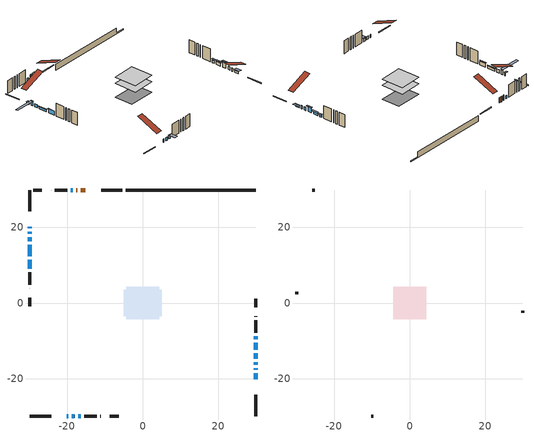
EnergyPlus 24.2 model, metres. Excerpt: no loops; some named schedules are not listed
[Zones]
conditioned space
 floor adiabatic (AdiabaticFloorConstruction): -4.33,-4.33 -4.33,4.33 4.33,4.33 4.33,-4.33 z4.03
 floor foundation (Slab1 construction): -5.01,-3.56 -5.01,3.56 5.01,3.56 5.01,-3.56 z-0.62
 wall outside (RimJoist1 construction): -5.37,29.85 -11.02,29.85 / -29.85,-29.85 -24.19,-29.85 / -29.85,29.85 -29.85,24.19 / 29.85,-29.85 29.85,-24.19 z1.59:1.89
 wall outside (AdiabaticWallConstruction 1): -15.13,29.85 -16.33,29.85 / -17.26,29.85 -17.57,29.85 z1.59:3.62
 wall outside (AdiabaticWallConstruction): -29.85,20.08 -29.85,19.78 z1.59:2.61; -29.85,18.85 -29.85,18.26 z1.59:3.32; 29.85,-20.08 29.85,-18.51 / -29.85,15.39 -29.85,12.34 z1.59:2.4; 29.85,-17.58 29.85,-17.24 / 29.85,-16.32 29.85,-15.63 / -29.85,17.34 -29.85,16.32 / -18.5,29.85 -18.98,29.85 / -20.08,-29.85 -19.72,-29.85 / -18.79,-29.85 -18.03,-29.85 / -17.1,-29.85 -16.34,-29.85 z1.59:2.81; 29.85,-14.7 29.85,-13.23 z1.59:3.57; 29.85,-12.3 29.85,-10.47 z1.59:2.66; 29.85,-9.54 29.85,-8.78 z1.59:2.56; -29.85,11.41 -29.85,9.07 z1.59:3.06
 wall outside (Wall1 construction): -19.91,29.85 -23.2,29.85 / -15.41,-29.85 -12.12,-29.85 / -29.85,8.14 -29.85,4.85 / 29.85,-7.85 29.85,-4.56 z1.59:6.47
 wall outside (Wall2 construction): -24.13,29.85 -24.21,29.85 / -11.19,-29.85 -11.11,-29.85 / -29.85,3.92 -29.85,3.84 / 29.85,-3.63 29.85,-3.55 z1.59:6.47
 wall outside (Wall4 construction): -26.65,29.85 -28.92,29.85 / -8.67,-29.85 -6.4,-29.85 / -29.85,1.4 -29.85,-0.87 / 29.85,-1.11 29.85,1.16 z1.59:6.47
 wall foundation (FoundationWall1 construction): -4.44,29.85,-0.62 -4.44,29.85,1.59 26.42,29.85,1.59 26.42,29.85,-0.26 29.85,29.85,-0.26 29.85,29.85,-0.62
 window (WindowConstruction 6): -29.85,20.08 -29.85,19.78 z1.59:2.61
 window (WindowConstruction 14): -29.85,18.85 -29.85,18.26 z1.59:3.32
 window (WindowConstruction 7): 29.85,-20.08 29.85,-18.51 z1.59:2.4
 window (WindowConstruction 8): 29.85,-17.58 29.85,-17.24 z1.59:2.81
 window (WindowConstruction 9): 29.85,-16.32 29.85,-15.63 z1.59:2.81
 window (WindowConstruction 10): -29.85,17.33 -29.85,16.32 z1.59:2.81
 window (WindowConstruction 11): -18.5,29.85 -18.98,29.85 z1.59:2.81
 window (WindowConstruction 12): -20.08,-29.85 -19.72,-29.85 z1.59:2.81
 window (WindowConstruction 13): -18.79,-29.85 -18.03,-29.85 z1.59:2.81
 window (WindowConstruction): 29.85,-14.7 29.85,-13.23 z1.59:3.57
 window (WindowConstruction 1): 29.85,-12.3 29.85,-10.47 z1.59:2.66
 window (WindowConstruction 2): 29.85,-9.54 29.85,-8.78 z1.59:2.56
 window (WindowConstruction 3): -29.85,15.39 -29.85,12.34 z1.59:2.4
 window (WindowConstruction 4): -29.85,11.41 -29.85,9.07 z1.59:3.06
 window (WindowConstruction 5): -17.1,-29.85 -16.34,-29.85 z1.59:2.81
 door (Door): -15.13,29.85 -16.33,29.85 z1.59:3.62
 door (Door 1): -17.26,29.85 -17.57,29.85 z1.59:3.62
 ceiling adiabatic (AdiabaticFloorConstruction): 4.33,-4.33 4.33,4.33 -4.33,4.33 -4.33,-4.33 z4.03
attic - vented
 floor to conditioned space (Floor1 construction Reversed): -4.33,-4.33 -4.33,4.33 4.33,4.33 4.33,-4.33 z6.47
 wall outside (Wall3 construction): -25.14,29.85 -25.72,29.85 / -10.18,-29.85 -9.6,-29.85 / -29.85,2.91 -29.85,2.33 / 29.85,-2.62 29.85,-2.04 z1.59:6.47
 roof outside (Roof1 construction): -14.2,29.85,6.47 -14.2,21.54,9.93 -11.95,21.54,9.93 -11.95,29.85,6.47; -21.01,-29.85,6.47 -21.01,-21.54,9.93 -23.26,-21.54,9.93 -23.26,-29.85,6.47; -29.85,21.01,6.47 -21.54,21.01,9.93 -21.54,23.26,9.93 -29.85,23.26,6.47; 29.85,-21.01,6.47 21.54,-21.01,9.93 21.54,-23.26,9.93 29.85,-23.26,6.47
shading: -29.85,19.63 -29.85,20.23 -30.76,20.23 -30.76,19.63 z2.75; -29.85,18.11 -29.85,19 -37.77,19 -37.77,18.11 z3.47; 29.85,-18.28 29.85,-20.31 30.92,-20.31 30.92,-18.28 z2.63; 29.85,-12.93 29.85,-15 30.46,-15 30.46,-12.93 z3.87; 29.85,-10.17 29.85,-12.6 30.46,-12.6 30.46,-10.17 z2.96; 29.85,-8.48 29.85,-9.84 30.46,-9.84 30.46,-8.48 z2.85; -29.85,12.19 -29.85,15.54 -30.15,15.54 -30.15,12.19 z2.55; -29.85,8.92 -29.85,11.56 -30.15,11.56 -30.15,8.92 z3.21; -16.04,-29.85 -17.4,-29.85 -17.4,-32.49 -16.04,-32.49 z3.11
[Building]
Building 1: Terrain=Suburbs
[Site:Location]
Halifax Intl AP_NS: Latitude {deg}=44.88; Longitude {deg}=-63.51; Time Zone {hr}=-4; Elevation {m}=145; Keep Site Location Information=Yes
[Site:GroundTemperature:Shallow]
3.15511, 1.33576, 1.19006, 2.05344, 5.51939, 8.9692, 11.96, 13.8546, 14.0156, 12.4746, 9.56009, 6.2161
[Site:WaterMainsTemperature]
Calculation Method=Schedule; Temperature Schedule=mains temperature schedule
[Material] Roughness=Rough; Thermal Absorptance=0.9
Name | Thickness {m} | Conductivity {W/m-K} | Density {kg/m3} | Specific Heat {J/kg-K} | Solar Absorptance | Visible Absorptance
asphalt or fiberglass shingles | 0.00635 | 0.162714 | 1121.4 | 1465.45 | 0.4 | 0.4
ceiling stud and cavity | 0.1397 | 0.104117 | 65.682 | 1177.47 | 0.7 | 0.7
concrete 4.0 in. | 0.1016 | 1.803125 | 2242.8 | 837.4 | 0.7 | 0.7
concrete 8.0 in. | 0.2032 | 1.803125 | 2242.8 | 837.4 | 0.7 | 0.7
door material | 0.04445 | 0.0451087 | 512.64 | 1214.23 | 0.7 | 0.7
door material 1 | 0.04445 | 0.188738 | 512.64 | 1214.23 | 0.7 | 0.7
exterior vertical ins | 0.0171567 | 0.029427 | 32.04 | 1214.23 | 0.7 | 0.7
floor covering | 0.0127 | 0.0433444 | 54.468 | 1339.84 | 0.6 | 0.6
floor rigid ins; wall rigid ins | 0.512978 | 0.029427 | 32.04 | 1214.23 | 0.7 | 0.7
floor stud and cavity | 0.1397 | 1.75129 | 37.0049 | 1207.88 | 0.7 | 0.7
furniture material conditioned space 1 | 0.1524 | 0.115458 | 640.8 | 1214.23 | 0.6 | 0.6
gypsum board | 0.0127 | 0.160291 | 801 | 837.4 | 0.6 | 0.6
gypsum board 1 | 0.0127 | 0.160291 | 801 | 837.4 | 0.7 | 0.7
osb sheathing 0.5 in. | 0.0127 | 0.115458 | 512.64 | 1214.23 | 0.7 | 0.7
osb sheathing 0.75 in. | 0.01905 | 0.115458 | 512.64 | 1214.23 | 0.7 | 0.7
rim joist stud and cavity | 0.0508 | 0.126838 | 50.32683 | 1063.81 | 0.6 | 0.6
wall stud and cavity | 0.1397 | 0.109433 | 139.0536 | 1170.24 | 0.7 | 0.7
wall stud and cavity 1 | 0.1397 | 0.14244 | 139.0536 | 1170.24 | 0.7 | 0.7
wall stud and cavity 2 | 0.0889 | 6.1454 | 50.32683 | 1063.81 | 0.6 | 0.6
wall stud and cavity 3 | 0.1397 | 0.0863462 | 139.0536 | 1170.24 | 0.7 | 0.7
wall stud and cavity 4 | 0.0889 | 0.380278 | 52.3479 | 1209.89 | 0.7 | 0.7
wall stud and cavity 5 | 0.0889 | 0.391764 | 83.0341 | 1211.67 | 0.7 | 0.7
wood siding | 0.0254 | 0.102417 | 544.68 | 1172.36 | 0.4 | 0.4
wood siding 1 | 0.00254 | 0.102417 | 544.68 | 1172.36 | 0.4 | 0.4
wood siding 2; wood siding 3; wood siding 4 | 0.0254 | 0.102417 | 544.68 | 1172.36 | 0.7 | 0.7
[WindowMaterial:SimpleGlazingSystem]
Name | U-Factor {W/m2-K} | Solar Heat Gain Coefficient
WindowMaterial | 2.99003 | 0.58
WindowMaterial 1 | 2.67604 | 0.5
WindowMaterial 10 | 2.98606 | 0.55
WindowMaterial 11 | 3.0383 | 0.47
WindowMaterial 12 | 3.04852 | 0.43
WindowMaterial 13 | 3.00537 | 0.52
WindowMaterial 14 | 5.50369 | 0.71
WindowMaterial 2 | 2.680016 | 0.48
WindowMaterial 3 | 2.67888 | 0.5
WindowMaterial 4 | 2.90032 | 0.65
WindowMaterial 5 | 2.26893 | 0.42
WindowMaterial 6 | 3.08543 | 0.37
WindowMaterial 7 | 2.98322 | 0.55
WindowMaterial 8 | 3.05704 | 0.42
WindowMaterial 9 | 3.02581 | 0.51
[Construction]
AdiabaticFloorConstruction: floor stud and cavity, floor rigid ins, osb sheathing 0.75 in., floor covering
AdiabaticWallConstruction: wood siding 3, wall rigid ins, wall stud and cavity 4, gypsum board
AdiabaticWallConstruction 1: wood siding 4, wall rigid ins, wall stud and cavity 4, gypsum board
Door: door material
Door 1: door material 1
Floor1 construction Reversed: gypsum board, ceiling stud and cavity
FoundationWall1 construction: concrete 8.0 in., gypsum board 1
furniture construction conditioned space 1: furniture material conditioned space 1
PartitionWallConstruction: gypsum board, wall stud and cavity 5, gypsum board
RimJoist1 construction: wood siding 2, rim joist stud and cavity
Roof1 construction: asphalt or fiberglass shingles
Slab1 construction: concrete 4.0 in.
Wall1 construction: wood siding, osb sheathing 0.5 in., wall stud and cavity, gypsum board
Wall2 construction: wood siding, osb sheathing 0.5 in., wall stud and cavity 1, gypsum board
Wall3 construction: wood siding 1, wall stud and cavity 2
Wall4 construction: wood siding, osb sheathing 0.5 in., wall stud and cavity 3, gypsum board
WindowConstruction: WindowMaterial
WindowConstruction 1: WindowMaterial 1
WindowConstruction 10: WindowMaterial 10
WindowConstruction 11: WindowMaterial 11
WindowConstruction 12: WindowMaterial 12
WindowConstruction 13: WindowMaterial 13
WindowConstruction 14: WindowMaterial 14
WindowConstruction 2: WindowMaterial 2
WindowConstruction 3: WindowMaterial 3
WindowConstruction 4: WindowMaterial 4
WindowConstruction 5: WindowMaterial 5
WindowConstruction 6: WindowMaterial 6
WindowConstruction 7: WindowMaterial 7
WindowConstruction 8: WindowMaterial 8
WindowConstruction 9: WindowMaterial 9
[Zone] Multiplier=1; Part of Total Floor Area=Yes
Name | Volume {m3}
attic - vented | 41.5609
conditioned space | 345.3
[Space]
Name | Zone | Volume {m3}
attic - vented 1 | attic - vented | 41.5609
conditioned space 1 | conditioned space | 345.3
[ZoneInfiltration:EffectiveLeakageArea]
infil attic - vented 1: Zone or Space=attic - vented 1; Schedule=Always On Discrete; Effective Air Leakage Area {cm2}=2683.34; Stack Coefficient=0.00058006; Wind Coefficient=1.62726e-05
[ZoneMixing]
whole house fan mix: Zone or Space=attic - vented; Schedule=Always On Continuous; Design Flow Rate Calculation Method=Flow/Zone; Design Flow Rate {m3/s}=0; Source Zone or Space=conditioned space
[SurfaceProperty:ExposedFoundationPerimeter]
Slab1: Exposed Perimeter Calculation Method=TotalExposedPerimeter; Total Exposed Perimeter {m}=34.287
[InternalMass] Zone or ZoneList=conditioned space; Space or SpaceList=conditioned space 1
Name | Construction | Surface Area {m2}
furniture mass conditioned space 1 | furniture construction conditioned space 1 | 58.52
partition wall mass | PartitionWallConstruction | 146.3
[Lights]
interior lighting: Zone or ZoneList or Space or SpaceList=conditioned space 1; Schedule=interior lighting schedule; Design Level Calculation Method=LightingLevel; Lighting Level {W}=343.2; Return Air Fraction=0; Fraction Radiant=0.6; Fraction Visible=0.2; Fraction Replaceable=1
[People]
occupants: Zone or ZoneList or Space or SpaceList=conditioned space 1; Number of People Schedule=occupants schedule; Number of People Calculation Method=People; Number of People=3; Fraction Radiant=0.314171; Sensible Heat Fraction=0.56303; Activity Level Schedule=occupants activity schedule; Carbon Dioxide Generation Rate {m3/s-W}=0; Enable ASHRAE 55 Comfort Warnings=No; Mean Radiant Temperature Calculation Type=EnclosureAveraged
[ElectricEquipment] Zone or ZoneList or Space or SpaceList=conditioned space 1; Design Level Calculation Method=EquipmentLevel
Name | Schedule | Design Level {W} | Fraction Latent | Fraction Radiant | Fraction Lost
clothes dryer | clothes dryer schedule | 140.772 | 0.015 | 0.081 | 0.85
clothes washer | clothes washer schedule | 32.1985 | 0.03 | 0.162 | 0.7
cooking range | cooking range schedule | 215.147 | 0.08 | 0.432 | 0.2
dishwasher | dishwasher schedule | 66.8632 | 0.3 | 0.18 | 0.4
fridge | fridge schedule | 72.9452 | 0 | 0.6 | 0
mech vent bath fan 0 | mech vent bath fan 0 schedule | 25.1 | 0 | 0 | 1
mech vent bath fan 1 | mech vent bath fan 1 schedule | 25.1 | 0 | 0 | 1
mech vent house fan | mech vent house fan schedule | 0 | 0 | 0 | 1
mech vent house fan cfis | mech vent house fan cfis schedule | 0 | 0 | 0 | 0
misc plug loads | misc plug loads schedule | 494.7 | 0.045 | 0.513 | 0.1
whole house fan | Always On Discrete | 0 | 0 | 0 | 1
[OtherEquipment] Zone or ZoneList or Space or SpaceList=conditioned space 1; Design Level Calculation Method=EquipmentLevel
Name | Fuel Type | Schedule | Design Level {W} | Fraction Latent | Fraction Radiant | Fraction Lost
clothes dryer 1 | Electricity | clothes dryer schedule | 0 | 0.015 | 0.081 | 0.85
cooking range 1 | Electricity | cooking range schedule | 0 | 0.08 | 0.432 | 0.2
general water use latent | None | general water use schedule | 62.594 | 1 | 0 | 0
general water use sensible | None | general water use schedule | -61.6891 | 0 | 0.6 | 0
mech vent house fan latent load | None | Always On Discrete | 0 | 1 | 0 | 0
mech vent house fan sensible load | None | Always On Discrete | 0 | 0 | 0 | 0
water heater energy adjustment1 | Electricity | Always On Discrete | 0.01 | 0 | 0 | 1
[ZoneInfiltration:DesignFlowRate] Zone or ZoneList or Space or SpaceList=conditioned space 1; Schedule=Always On Discrete; Design Flow Rate Calculation Method=Flow/Zone; Design Flow Rate {m3/s}=0
infil flow; natural vent flow; whole house fan flow
[Foundation:Kiva]
Foundation Kiva 1: Initial Indoor Air Temperature {C}=18; Wall Height Above Grade {m}=1.59002; Wall Depth Below Slab {m}=0.2032; Custom Block Material Name 1=exterior vertical ins; Custom Block Depth 1 {m}=2.21001; Custom Block X Position 1 {m}=0.2159; Custom Block Z Position 1 {m}=0
[Foundation:Kiva:Settings]
Soil Conductivity {W/m-K}=0.849921; Soil Density {kg/m3}=1842.3; Soil Specific Heat {J/kg-K}=418.7; Ground Solar Absorptivity=0.9; Ground Thermal Absorptivity=0.9; Ground Surface Roughness {m}=0.03; Far-Field Width {m}=40; Deep-Ground Boundary Condition=ZeroFlux; Deep-Ground Depth {m}=40; Minimum Cell Dimension {m}=0.2; Maximum Cell Growth Coefficient=3; Simulation Timestep=Timestep
[Exterior:Lights]
exterior lighting: Schedule=exterior lighting schedule; Design Level {W}=75.6
[Schedule:Constant]
Name | Hourly Value
Always On Continuous; mech vent house fan schedule; mech vent house fan cfis schedule; Always On Discrete | 1
occupants activity schedule | 117.228
fridge schedule | 0
[Schedule:Week:Daily]
interior lighting schedule Week Rule - Jan1-Jan27: interior lighting schedule day, interior lighting schedule day, interior lighting schedule day, interior lighting schedule day, interior lighting schedule day, interior lighting schedule day, interior lighting schedule day, interior lighting schedule default day, interior lighting schedule default day, interior lighting schedule default day, interior lighting schedule default day, interior lighting schedule default day
interior lighting schedule Week Rule - Jan28-Feb3: interior lighting schedule day, interior lighting schedule day, interior lighting schedule day, interior lighting schedule day, interior lighting schedule day 1, interior lighting schedule day 1, interior lighting schedule day 1, interior lighting schedule default day, interior lighting schedule default day, interior lighting schedule default day, interior lighting schedule default day, interior lighting schedule default day
interior lighting schedule Week Rule - Feb4-Feb24: interior lighting schedule day 1, interior lighting schedule day 1, interior lighting schedule day 1, interior lighting schedule day 1, interior lighting schedule day 1, interior lighting schedule day 1, interior lighting schedule day 1, interior lighting schedule default day, interior lighting schedule default day, interior lighting schedule default day, interior lighting schedule default day, interior lighting schedule default day
interior lighting schedule Week Rule - Feb25-Mar3: interior lighting schedule day 1, interior lighting schedule day 1, interior lighting schedule day 1, interior lighting schedule day 1, interior lighting schedule day 2, interior lighting schedule day 2, interior lighting schedule day 2, interior lighting schedule default day, interior lighting schedule default day, interior lighting schedule default day, interior lighting schedule default day, interior lighting schedule default day
interior lighting schedule Week Rule - Mar4-Mar31: interior lighting schedule day 2, interior lighting schedule day 2, interior lighting schedule day 2, interior lighting schedule day 2, interior lighting schedule day 2, interior lighting schedule day 2, interior lighting schedule day 2, interior lighting schedule default day, interior lighting schedule default day, interior lighting schedule default day, interior lighting schedule default day, interior lighting schedule default day
interior lighting schedule Week Rule - Apr1-Apr28: interior lighting schedule day 3, interior lighting schedule day 3, interior lighting schedule day 3, interior lighting schedule day 3, interior lighting schedule day 3, interior lighting schedule day 3, interior lighting schedule day 3, interior lighting schedule default day, interior lighting schedule default day, interior lighting schedule default day, interior lighting schedule default day, interior lighting schedule default day
interior lighting schedule Week Rule - Apr29-May5: interior lighting schedule day 3, interior lighting schedule day 3, interior lighting schedule day 4, interior lighting schedule day 4, interior lighting schedule day 4, interior lighting schedule day 4, interior lighting schedule day 4, interior lighting schedule default day, interior lighting schedule default day, interior lighting schedule default day, interior lighting schedule default day, interior lighting schedule default day
interior lighting schedule Week Rule - May6-May26: interior lighting schedule day 4, interior lighting schedule day 4, interior lighting schedule day 4, interior lighting schedule day 4, interior lighting schedule day 4, interior lighting schedule day 4, interior lighting schedule day 4, interior lighting schedule default day, interior lighting schedule default day, interior lighting schedule default day, interior lighting schedule default day, interior lighting schedule default day
interior lighting schedule Week Rule - May27-Jun2: interior lighting schedule day 4, interior lighting schedule day 4, interior lighting schedule day 4, interior lighting schedule day 4, interior lighting schedule day 4, interior lighting schedule day 5, interior lighting schedule day 5, interior lighting schedule default day, interior lighting schedule default day, interior lighting schedule default day, interior lighting schedule default day, interior lighting schedule default day
interior lighting schedule Week Rule - Jun3-Jun30: interior lighting schedule day 5, interior lighting schedule day 5, interior lighting schedule day 5, interior lighting schedule day 5, interior lighting schedule day 5, interior lighting schedule day 5, interior lighting schedule day 5, interior lighting schedule default day, interior lighting schedule default day, interior lighting schedule default day, interior lighting schedule default day, interior lighting schedule default day
interior lighting schedule Week Rule - Jul1-Jul28: interior lighting schedule day 6, interior lighting schedule day 6, interior lighting schedule day 6, interior lighting schedule day 6, interior lighting schedule day 6, interior lighting schedule day 6, interior lighting schedule day 6, interior lighting schedule default day, interior lighting schedule default day, interior lighting schedule default day, interior lighting schedule default day, interior lighting schedule default day
interior lighting schedule Week Rule - Jul29-Aug4: interior lighting schedule day 6, interior lighting schedule day 6, interior lighting schedule day 6, interior lighting schedule day 7, interior lighting schedule day 7, interior lighting schedule day 7, interior lighting schedule day 7, interior lighting schedule default day, interior lighting schedule default day, interior lighting schedule default day, interior lighting schedule default day, interior lighting schedule default day
interior lighting schedule Week Rule - Aug5-Aug25: interior lighting schedule day 7, interior lighting schedule day 7, interior lighting schedule day 7, interior lighting schedule day 7, interior lighting schedule day 7, interior lighting schedule day 7, interior lighting schedule day 7, interior lighting schedule default day, interior lighting schedule default day, interior lighting schedule default day, interior lighting schedule default day, interior lighting schedule default day
interior lighting schedule Week Rule - Aug26-Sep1: interior lighting schedule day 7, interior lighting schedule day 7, interior lighting schedule day 7, interior lighting schedule day 7, interior lighting schedule day 7, interior lighting schedule day 7, interior lighting schedule day 8, interior lighting schedule default day, interior lighting schedule default day, interior lighting schedule default day, interior lighting schedule default day, interior lighting schedule default day
interior lighting schedule Week Rule - Sep2-Sep29: interior lighting schedule day 8, interior lighting schedule day 8, interior lighting schedule day 8, interior lighting schedule day 8, interior lighting schedule day 8, interior lighting schedule day 8, interior lighting schedule day 8, interior lighting schedule default day, interior lighting schedule default day, interior lighting schedule default day, interior lighting schedule default day, interior lighting schedule default day
interior lighting schedule Week Rule - Sep30-Oct6: interior lighting schedule day 8, interior lighting schedule day 9, interior lighting schedule day 9, interior lighting schedule day 9, interior lighting schedule day 9, interior lighting schedule day 9, interior lighting schedule day 9, interior lighting schedule default day, interior lighting schedule default day, interior lighting schedule default day, interior lighting schedule default day, interior lighting schedule default day
interior lighting schedule Week Rule - Oct7-Oct27: interior lighting schedule day 9, interior lighting schedule day 9, interior lighting schedule day 9, interior lighting schedule day 9, interior lighting schedule day 9, interior lighting schedule day 9, interior lighting schedule day 9, interior lighting schedule default day, interior lighting schedule default day, interior lighting schedule default day, interior lighting schedule default day, interior lighting schedule default day
interior lighting schedule Week Rule - Oct28-Nov3: interior lighting schedule day 9, interior lighting schedule day 9, interior lighting schedule day 9, interior lighting schedule day 9, interior lighting schedule day 10, interior lighting schedule day 10, interior lighting schedule day 10, interior lighting schedule default day, interior lighting schedule default day, interior lighting schedule default day, interior lighting schedule default day, interior lighting schedule default day
interior lighting schedule Week Rule - Nov4-Nov24: interior lighting schedule day 10, interior lighting schedule day 10, interior lighting schedule day 10, interior lighting schedule day 10, interior lighting schedule day 10, interior lighting schedule day 10, interior lighting schedule day 10, interior lighting schedule default day, interior lighting schedule default day, interior lighting schedule default day, interior lighting schedule default day, interior lighting schedule default day
interior lighting schedule Week Rule - Nov25-Dec1: interior lighting schedule day 10, interior lighting schedule day 10, interior lighting schedule day 10, interior lighting schedule day 10, interior lighting schedule day 10, interior lighting schedule day 10, interior lighting schedule day 11, interior lighting schedule default day, interior lighting schedule default day, interior lighting schedule default day, interior lighting schedule default day, interior lighting schedule default day
interior lighting schedule Week Rule - Dec2-Dec31: interior lighting schedule day 11, interior lighting schedule day 11, interior lighting schedule day 11, interior lighting schedule day 11, interior lighting schedule day 11, interior lighting schedule day 11, interior lighting schedule day 11, interior lighting schedule default day, interior lighting schedule default day, interior lighting schedule default day, interior lighting schedule default day, interior lighting schedule default day
occupants schedule Week Rule - Jan1-Dec31: occupants schedule day, occupants schedule day, occupants schedule day, occupants schedule day, occupants schedule day, occupants schedule day, occupants schedule day, occupants schedule default day, occupants schedule default day, occupants schedule default day, occupants schedule default day, occupants schedule default day
clothes dryer schedule Week Rule - Jan1-Dec31: clothes dryer schedule day, clothes dryer schedule day, clothes dryer schedule day, clothes dryer schedule day, clothes dryer schedule day, clothes dryer schedule day, clothes dryer schedule day, clothes dryer schedule default day, clothes dryer schedule default day, clothes dryer schedule default day, clothes dryer schedule default day, clothes dryer schedule default day
clothes washer schedule Week Rule - Jan1-Dec31: clothes washer schedule day, clothes washer schedule day, clothes washer schedule day, clothes washer schedule day, clothes washer schedule day, clothes washer schedule day, clothes washer schedule day, clothes washer schedule default day, clothes washer schedule default day, clothes washer schedule default day, clothes washer schedule default day, clothes washer schedule default day
cooking range schedule Week Rule - Jan1-Dec31: cooking range schedule day, cooking range schedule day, cooking range schedule day, cooking range schedule day, cooking range schedule day, cooking range schedule day, cooking range schedule day, cooking range schedule default day, cooking range schedule default day, cooking range schedule default day, cooking range schedule default day, cooking range schedule default day
dishwasher schedule Week Rule - Jan1-Dec31: dishwasher schedule day, dishwasher schedule day, dishwasher schedule day, dishwasher schedule day, dishwasher schedule day, dishwasher schedule day, dishwasher schedule day, dishwasher schedule default day, dishwasher schedule default day, dishwasher schedule default day, dishwasher schedule default day, dishwasher schedule default day
mech vent bath fan 0 schedule Week Rule - Jan1-Dec31: mech vent bath fan 0 schedule day, mech vent bath fan 0 schedule day, mech vent bath fan 0 schedule day, mech vent bath fan 0 schedule day, mech vent bath fan 0 schedule day, mech vent bath fan 0 schedule day, mech vent bath fan 0 schedule day, mech vent bath fan 0 schedule default day, mech vent bath fan 0 schedule default day, mech vent bath fan 0 schedule default day, mech vent bath fan 0 schedule default day, mech vent bath fan 0 schedule default day
mech vent bath fan 1 schedule Week Rule - Jan1-Dec31: mech vent bath fan 1 schedule day, mech vent bath fan 1 schedule day, mech vent bath fan 1 schedule day, mech vent bath fan 1 schedule day, mech vent bath fan 1 schedule day, mech vent bath fan 1 schedule day, mech vent bath fan 1 schedule day, mech vent bath fan 1 schedule default day, mech vent bath fan 1 schedule default day, mech vent bath fan 1 schedule default day, mech vent bath fan 1 schedule default day, mech vent bath fan 1 schedule default day
misc plug loads schedule Week Rule - Jan1-Dec31: misc plug loads schedule day, misc plug loads schedule day, misc plug loads schedule day, misc plug loads schedule day, misc plug loads schedule day, misc plug loads schedule day, misc plug loads schedule day, misc plug loads schedule default day, misc plug loads schedule default day, misc plug loads schedule default day, misc plug loads schedule default day, misc plug loads schedule default day
general water use schedule Week Rule - Jan1-Dec31: general water use schedule day, general water use schedule day, general water use schedule day, general water use schedule day, general water use schedule day, general water use schedule day, general water use schedule day, general water use schedule default day, general water use schedule default day, general water use schedule default day, general water use schedule default day, general water use schedule default day
exterior lighting schedule Week Rule - Jan1-Jan27: exterior lighting schedule day, exterior lighting schedule day, exterior lighting schedule day, exterior lighting schedule day, exterior lighting schedule day, exterior lighting schedule day, exterior lighting schedule day, exterior lighting schedule default day, exterior lighting schedule default day, exterior lighting schedule default day, exterior lighting schedule default day, exterior lighting schedule default day
exterior lighting schedule Week Rule - Jan28-Feb3: exterior lighting schedule day, exterior lighting schedule day, exterior lighting schedule day, exterior lighting schedule day, exterior lighting schedule day 1, exterior lighting schedule day 1, exterior lighting schedule day 1, exterior lighting schedule default day, exterior lighting schedule default day, exterior lighting schedule default day, exterior lighting schedule default day, exterior lighting schedule default day
exterior lighting schedule Week Rule - Feb4-Feb24: exterior lighting schedule day 1, exterior lighting schedule day 1, exterior lighting schedule day 1, exterior lighting schedule day 1, exterior lighting schedule day 1, exterior lighting schedule day 1, exterior lighting schedule day 1, exterior lighting schedule default day, exterior lighting schedule default day, exterior lighting schedule default day, exterior lighting schedule default day, exterior lighting schedule default day
exterior lighting schedule Week Rule - Feb25-Mar3: exterior lighting schedule day 1, exterior lighting schedule day 1, exterior lighting schedule day 1, exterior lighting schedule day 1, exterior lighting schedule day 2, exterior lighting schedule day 2, exterior lighting schedule day 2, exterior lighting schedule default day, exterior lighting schedule default day, exterior lighting schedule default day, exterior lighting schedule default day, exterior lighting schedule default day
exterior lighting schedule Week Rule - Mar4-Mar31: exterior lighting schedule day 2, exterior lighting schedule day 2, exterior lighting schedule day 2, exterior lighting schedule day 2, exterior lighting schedule day 2, exterior lighting schedule day 2, exterior lighting schedule day 2, exterior lighting schedule default day, exterior lighting schedule default day, exterior lighting schedule default day, exterior lighting schedule default day, exterior lighting schedule default day
exterior lighting schedule Week Rule - Apr1-Apr28: exterior lighting schedule day 3, exterior lighting schedule day 3, exterior lighting schedule day 3, exterior lighting schedule day 3, exterior lighting schedule day 3, exterior lighting schedule day 3, exterior lighting schedule day 3, exterior lighting schedule default day, exterior lighting schedule default day, exterior lighting schedule default day, exterior lighting schedule default day, exterior lighting schedule default day
exterior lighting schedule Week Rule - Apr29-May5: exterior lighting schedule day 3, exterior lighting schedule day 3, exterior lighting schedule day 4, exterior lighting schedule day 4, exterior lighting schedule day 4, exterior lighting schedule day 4, exterior lighting schedule day 4, exterior lighting schedule default day, exterior lighting schedule default day, exterior lighting schedule default day, exterior lighting schedule default day, exterior lighting schedule default day
exterior lighting schedule Week Rule - May6-May26: exterior lighting schedule day 4, exterior lighting schedule day 4, exterior lighting schedule day 4, exterior lighting schedule day 4, exterior lighting schedule day 4, exterior lighting schedule day 4, exterior lighting schedule day 4, exterior lighting schedule default day, exterior lighting schedule default day, exterior lighting schedule default day, exterior lighting schedule default day, exterior lighting schedule default day
exterior lighting schedule Week Rule - May27-Jun2: exterior lighting schedule day 4, exterior lighting schedule day 4, exterior lighting schedule day 4, exterior lighting schedule day 4, exterior lighting schedule day 4, exterior lighting schedule day 5, exterior lighting schedule day 5, exterior lighting schedule default day, exterior lighting schedule default day, exterior lighting schedule default day, exterior lighting schedule default day, exterior lighting schedule default day
exterior lighting schedule Week Rule - Jun3-Jun30: exterior lighting schedule day 5, exterior lighting schedule day 5, exterior lighting schedule day 5, exterior lighting schedule day 5, exterior lighting schedule day 5, exterior lighting schedule day 5, exterior lighting schedule day 5, exterior lighting schedule default day, exterior lighting schedule default day, exterior lighting schedule default day, exterior lighting schedule default day, exterior lighting schedule default day
exterior lighting schedule Week Rule - Jul1-Jul28: exterior lighting schedule day 6, exterior lighting schedule day 6, exterior lighting schedule day 6, exterior lighting schedule day 6, exterior lighting schedule day 6, exterior lighting schedule day 6, exterior lighting schedule day 6, exterior lighting schedule default day, exterior lighting schedule default day, exterior lighting schedule default day, exterior lighting schedule default day, exterior lighting schedule default day
exterior lighting schedule Week Rule - Jul29-Aug4: exterior lighting schedule day 6, exterior lighting schedule day 6, exterior lighting schedule day 6, exterior lighting schedule day 7, exterior lighting schedule day 7, exterior lighting schedule day 7, exterior lighting schedule day 7, exterior lighting schedule default day, exterior lighting schedule default day, exterior lighting schedule default day, exterior lighting schedule default day, exterior lighting schedule default day
exterior lighting schedule Week Rule - Aug5-Aug25: exterior lighting schedule day 7, exterior lighting schedule day 7, exterior lighting schedule day 7, exterior lighting schedule day 7, exterior lighting schedule day 7, exterior lighting schedule day 7, exterior lighting schedule day 7, exterior lighting schedule default day, exterior lighting schedule default day, exterior lighting schedule default day, exterior lighting schedule default day, exterior lighting schedule default day
exterior lighting schedule Week Rule - Aug26-Sep1: exterior lighting schedule day 7, exterior lighting schedule day 7, exterior lighting schedule day 7, exterior lighting schedule day 7, exterior lighting schedule day 7, exterior lighting schedule day 7, exterior lighting schedule day 8, exterior lighting schedule default day, exterior lighting schedule default day, exterior lighting schedule default day, exterior lighting schedule default day, exterior lighting schedule default day
exterior lighting schedule Week Rule - Sep2-Sep29: exterior lighting schedule day 8, exterior lighting schedule day 8, exterior lighting schedule day 8, exterior lighting schedule day 8, exterior lighting schedule day 8, exterior lighting schedule day 8, exterior lighting schedule day 8, exterior lighting schedule default day, exterior lighting schedule default day, exterior lighting schedule default day, exterior lighting schedule default day, exterior lighting schedule default day
exterior lighting schedule Week Rule - Sep30-Oct6: exterior lighting schedule day 8, exterior lighting schedule day 9, exterior lighting schedule day 9, exterior lighting schedule day 9, exterior lighting schedule day 9, exterior lighting schedule day 9, exterior lighting schedule day 9, exterior lighting schedule default day, exterior lighting schedule default day, exterior lighting schedule default day, exterior lighting schedule default day, exterior lighting schedule default day
exterior lighting schedule Week Rule - Oct7-Oct27: exterior lighting schedule day 9, exterior lighting schedule day 9, exterior lighting schedule day 9, exterior lighting schedule day 9, exterior lighting schedule day 9, exterior lighting schedule day 9, exterior lighting schedule day 9, exterior lighting schedule default day, exterior lighting schedule default day, exterior lighting schedule default day, exterior lighting schedule default day, exterior lighting schedule default day
[Schedule:Year]
interior lighting schedule: interior lighting schedule Week Rule - Jan1-Jan27, 1, 1, 1, 27, interior lighting schedule Week Rule - Jan28-Feb3, 1, 28, 2, 3, interior lighting schedule Week Rule - Feb4-Feb24, 2, 4, 2, 24, interior lighting schedule Week Rule - Feb25-Mar3, 2, 25, 3, 3, interior lighting schedule Week Rule - Mar4-Mar31, 3, 4, 3, 31, interior lighting schedule Week Rule - Apr1-Apr28, 4, 1, 4, 28, interior lighting schedule Week Rule - Apr29-May5, 4, 29, 5, 5, interior lighting schedule Week Rule - May6-May26, 5, 6, 5, 26, interior lighting schedule Week Rule - May27-Jun2, 5, 27, 6, 2, interior lighting schedule Week Rule - Jun3-Jun30, 6, 3, 6, 30, interior lighting schedule Week Rule - Jul1-Jul28, 7, 1, 7, 28, interior lighting schedule Week Rule - Jul29-Aug4, 7, 29, 8, 4, interior lighting schedule Week Rule - Aug5-Aug25, 8, 5, 8, 25, interior lighting schedule Week Rule - Aug26-Sep1, 8, 26, 9, 1, interior lighting schedule Week Rule - Sep2-Sep29, 9, 2, 9, 29, interior lighting schedule Week Rule - Sep30-Oct6, 9, 30, 10, 6, interior lighting schedule Week Rule - Oct7-Oct27, 10, 7, 10, 27, interior lighting schedule Week Rule - Oct28-Nov3, 10, 28, 11, 3, interior lighting schedule Week Rule - Nov4-Nov24, 11, 4, 11, 24, interior lighting schedule Week Rule - Nov25-Dec1, 11, 25, 12, 1, interior lighting schedule Week Rule - Dec2-Dec31, 12, 2, 12, 31
occupants schedule: occupants schedule Week Rule - Jan1-Dec31, 1, 1, 12, 31
clothes dryer schedule: clothes dryer schedule Week Rule - Jan1-Dec31, 1, 1, 12, 31
clothes washer schedule: clothes washer schedule Week Rule - Jan1-Dec31, 1, 1, 12, 31
cooking range schedule: cooking range schedule Week Rule - Jan1-Dec31, 1, 1, 12, 31
dishwasher schedule: dishwasher schedule Week Rule - Jan1-Dec31, 1, 1, 12, 31
mech vent bath fan 0 schedule: mech vent bath fan 0 schedule Week Rule - Jan1-Dec31, 1, 1, 12, 31
mech vent bath fan 1 schedule: mech vent bath fan 1 schedule Week Rule - Jan1-Dec31, 1, 1, 12, 31
misc plug loads schedule: misc plug loads schedule Week Rule - Jan1-Dec31, 1, 1, 12, 31
general water use schedule: general water use schedule Week Rule - Jan1-Dec31, 1, 1, 12, 31
exterior lighting schedule: exterior lighting schedule Week Rule - Jan1-Jan27, 1, 1, 1, 27, exterior lighting schedule Week Rule - Jan28-Feb3, 1, 28, 2, 3, exterior lighting schedule Week Rule - Feb4-Feb24, 2, 4, 2, 24, exterior lighting schedule Week Rule - Feb25-Mar3, 2, 25, 3, 3, exterior lighting schedule Week Rule - Mar4-Mar31, 3, 4, 3, 31, exterior lighting schedule Week Rule - Apr1-Apr28, 4, 1, 4, 28, exterior lighting schedule Week Rule - Apr29-May5, 4, 29, 5, 5, exterior lighting schedule Week Rule - May6-May26, 5, 6, 5, 26, exterior lighting schedule Week Rule - May27-Jun2, 5, 27, 6, 2, exterior lighting schedule Week Rule - Jun3-Jun30, 6, 3, 6, 30, exterior lighting schedule Week Rule - Jul1-Jul28, 7, 1, 7, 28, exterior lighting schedule Week Rule - Jul29-Aug4, 7, 29, 8, 4, exterior lighting schedule Week Rule - Aug5-Aug25, 8, 5, 8, 25, exterior lighting schedule Week Rule - Aug26-Sep1, 8, 26, 9, 1, exterior lighting schedule Week Rule - Sep2-Sep29, 9, 2, 9, 29, exterior lighting schedule Week Rule - Sep30-Oct6, 9, 30, 10, 6, exterior lighting schedule Week Rule - Oct7-Oct27, 10, 7, 10, 27, exterior lighting schedule Week Rule - Oct28-Nov3, 10, 28, 11, 3, exterior lighting schedule Week Rule - Nov4-Nov24, 11, 4, 11, 24, exterior lighting schedule Week Rule - Nov25-Dec1, 11, 25, 12, 1, exterior lighting schedule Week Rule - Dec2-Dec31, 12, 2, 12, 31
[Schedule:Compact]
mains temperature schedule: Through: 01/01, For: AllDays, Until: 24:00, 7.41, Through: 01/02, For: AllDays, Until: 24:00, 7.34833, Through: 01/03, For: AllDays, Until: 24:00, 7.28778, Through: 01/04, For: AllDays, Until: 24:00, 7.22889, Through: 01/05, For: AllDays, Until: 24:00, 7.17056, Through: 01/06, For: AllDays, Until: 24:00, 7.11333, Through: 01/07, For: AllDays, Until: 24:00, 7.05722, Through: 01/08, For: AllDays, Until: 24:00, 7.00167, Through: 01/09, For: AllDays, Until: 24:00, 6.94778, Through: 01/10, For: AllDays, Until: 24:00, 6.895, Through: 01/11, For: AllDays, Until: 24:00, 6.84333, Through: 01/12, For: AllDays, Until: 24:00, 6.79278, Through: 01/13, For: AllDays, Until: 24:00, 6.74389, Through: 01/14, For: AllDays, Until: 24:00, 6.69556, Through: 01/15, For: AllDays, Until: 24:00, 6.64889, Through: 01/16, For: AllDays, Until: 24:00, 6.60278, Through: 01/17, For: AllDays, Until: 24:00, 6.55833, Through: 01/18, For: AllDays, Until: 24:00, 6.515, Through: 01/19, For: AllDays, Until: 24:00, 6.47333, Through: 01/20, For: AllDays, Until: 24:00, 6.43278, Through: 01/21, For: AllDays, Until: 24:00, 6.39333, Through: 01/22, For: AllDays, Until: 24:00, 6.355, Through: 01/23, For: AllDays, Until: 24:00, 6.31833, Through: 01/24, For: AllDays, Until: 24:00, 6.28278, Through: 01/25, For: AllDays, Until: 24:00, 6.24889, Through: 01/26, For: AllDays, Until: 24:00, 6.21611, Through: 01/27, For: AllDays, Until: 24:00, 6.18444, Through: 01/28, For: AllDays, Until: 24:00, 6.15444, Through: 01/29, For: AllDays, Until: 24:00, 6.12556, Through: 01/30, For: AllDays, Until: 24:00, 6.09833, Through: 01/31, For: AllDays, Until: 24:00, 6.07222, Through: 02/01, For: AllDays, Until: 24:00, 6.04778, Through: 02/02, For: AllDays, Until: 24:00, 6.02444, Through: 02/03, For: AllDays, Until: 24:00, 6.00278, Through: 02/04, For: AllDays, Until: 24:00, 5.98222, Through: 02/05, For: AllDays, Until: 24:00, 5.96333, Through: 02/06, For: AllDays, Until: 24:00, 5.94556, Through: 02/07, For: AllDays, Until: 24:00, 5.92944, Through: 02/08, For: AllDays, Until: 24:00, 5.915, Through: 02/09, For: AllDays, Until: 24:00, 5.90167, Through: 02/10, For: AllDays, Until: 24:00, 5.89, Through: 02/11, For: AllDays, Until: 24:00, 5.87944, Through: 02/12, For: AllDays, Until: 24:00, 5.87056, Through: 02/13, For: AllDays, Until: 24:00, 5.86333, Through: 02/14, For: AllDays, Until: 24:00, 5.85722, Through: 02/15, For: AllDays, Until: 24:00, 5.85278, Through: 02/16, For: AllDays, Until: 24:00, 5.84944, Through: 02/17, For: AllDays, Until: 24:00, 5.84833, Through: 02/18, For: AllDays, Until: 24:00, 5.84778, Through: 02/19, For: AllDays, Until: 24:00, 5.84944, Through: 02/20, For: AllDays, Until: 24:00, 5.85167, Through: 02/21, For: AllDays, Until: 24:00, 5.85611, Through: 02/22, For: AllDays, Until: 24:00, 5.86167, Through: 02/23, For: AllDays, Until: 24:00, 5.86889, Through: 02/24, For: AllDays, Until: 24:00, 5.87722, Through: 02/25, For: AllDays, Until: 24:00, 5.88722, Through: 02/26, For: AllDays, Until: 24:00, 5.89889, Through: 02/27, For: AllDays, Until: 24:00, 5.91167, Through: 02/28, For: AllDays, Until: 24:00, 5.92611, Through: 03/01, For: AllDays, Until: 24:00, 5.94222, Through: 03/02, For: AllDays, Until: 24:00, 5.95944, Through: 03/03, For: AllDays, Until: 24:00, 5.97778, Through: 03/04, For: AllDays, Until: 24:00, 5.99778, Through: 03/05, For: AllDays, Until: 24:00, 6.01944, Through: 03/06, For: AllDays, Until: 24:00, 6.04222, Through: 03/07, For: AllDays, Until: 24:00, 6.06667, Through: 03/08, For: AllDays, Until: 24:00, 6.09222, Through: 03/09, For: AllDays, Until: 24:00, 6.11944, Through: 03/10, For: AllDays, Until: 24:00, 6.14778, Through: 03/11, For: AllDays, Until: 24:00, 6.17722, Through: 03/12, For: AllDays, Until: 24:00, 6.20833, Through: 03/13, For: AllDays, Until: 24:00, 6.24111, Through: 03/14, For: AllDays, Until: 24:00, 6.275, Through: 03/15, For: AllDays, Until: 24:00, 6.31, Through: 03/16, For: AllDays, Until: 24:00, 6.34667, Through: 03/17, For: AllDays, Until: 24:00, 6.38444, Through: 03/18, For: AllDays, Until: 24:00, 6.42333, Through: 03/19, For: AllDays, Until: 24:00, 6.46389, Through: 03/20, For: AllDays, Until: 24:00, 6.50556, Through: 03/21, For: AllDays, Until: 24:00, 6.54833, Through: 03/22, For: AllDays, Until: 24:00, 6.59278, Through: 03/23, For: AllDays, Until: 24:00, 6.63833, Through: 03/24, For: AllDays, Until: 24:00, 6.685, Through: 03/25, For: AllDays, Until: 24:00, 6.73278, Through: 03/26, For: AllDays, Until: 24:00, 6.78167, Through: 03/27, For: AllDays, Until: 24:00, 6.83167, Through: 03/28, For: AllDays, Until: 24:00, 6.88333, Through: 03/29, For: AllDays, Until: 24:00, 6.93611, Through: 03/30, For: AllDays, Until: 24:00, 6.98944, Through: 03/31, For: AllDays, Until: 24:00, 7.04444, Through: 04/01, For: AllDays, Until: 24:00, 7.1, Through: 04/02, For: AllDays, Until: 24:00, 7.15722, Through: 04/03, For: AllDays, Until: 24:00, 7.21556, Through: 04/04, For: AllDays, Until: 24:00, 7.27444, Through: 04/05, For: AllDays, Until: 24:00, 7.33444, Through: 04/06, For: AllDays, Until: 24:00, 7.39556, Through: 04/07, For: AllDays, Until: 24:00, 7.45778, Through: 04/08, For: AllDays, Until: 24:00, 7.52111, Through: 04/09, For: AllDays, Until: 24:00, 7.585, Through: 04/10, For: AllDays, Until: 24:00, 7.65, Through: 04/11, For: AllDays, Until: 24:00, 7.71611, Through: 04/12, For: AllDays, Until: 24:00, 7.78333, Through: 04/13, For: AllDays, Until: 24:00, 7.85111, Through: 04/14, For: AllDays, Until: 24:00, 7.91944, Through: 04/15, For: AllDays, Until: 24:00, 7.98889, Through: 04/16, For: AllDays, Until: 24:00, 8.05944, Through: 04/17, For: AllDays, Until: 24:00, 8.13056, Through: 04/18, For: AllDays, Until: 24:00, 8.20222, Through: 04/19, For: AllDays, Until: 24:00, 8.275, Through: 04/20, For: AllDays, Until: 24:00, 8.34833, Through: 04/21, For: AllDays, Until: 24:00, 8.42222, Through: 04/22, For: AllDays, Until: 24:00, 8.49722, Through: 04/23, For: AllDays, Until: 24:00, 8.57278, Through: 04/24, For: AllDays, Until: 24:00, 8.64889, Through: 04/25, For: AllDays, Until: 24:00, 8.72556, Through: 04/26, For: AllDays, Until: 24:00, 8.80278, Through: 04/27, For: AllDays, Until: 24:00, 8.88111, Through: 04/28, For: AllDays, Until: 24:00, 8.95944, Through: 04/29, For: AllDays, Until: 24:00, 9.03833, Through: 04/30, For: AllDays, Until: 24:00, 9.11778, Through: 05/01, For: AllDays, Until: 24:00, 9.19778, Through: 05/02, For: AllDays, Until: 24:00, 9.27833, Through: 05/03, For: AllDays, Until: 24:00, 9.35944, Through: 05/04, For: AllDays, Until: 24:00, 9.44056, Through: 05/05, For: AllDays, Until: 24:00, 9.52278, Through: 05/06, For: AllDays, Until: 24:00, 9.60444, Through: 05/07, For: AllDays, Until: 24:00, 9.68722, Through: 05/08, For: AllDays, Until: 24:00, 9.77, Through: 05/09, For: AllDays, Until: 24:00, 9.85278, Through: 05/10, For: AllDays, Until: 24:00, 9.93611, Through: 05/11, For: AllDays, Until: 24:00, 10.02, Through: 05/12, For: AllDays, Until: 24:00, 10.1039, Through: 05/13, For: AllDays, Until: 24:00, 10.1878, Through: 05/14, For: AllDays, Until: 24:00, 10.2722, Through: 05/15, For: AllDays, Until: 24:00, 10.3561, Through: 05/16, For: AllDays, Until: 24:00, 10.4406, Through: 05/17, For: AllDays, Until: 24:00, 10.5256, Through: 05/18, For: AllDays, Until: 24:00, 10.61, Through: 05/19, For: AllDays, Until: 24:00, 10.6944, Through: 05/20, For: AllDays, Until: 24:00, 10.7794, Through: 05/21, For: AllDays, Until: 24:00, 10.8639, Through: 05/22, For: AllDays, Until: 24:00, 10.9489, Through: 05/23, For: AllDays, Until: 24:00, 11.0333, Through: 05/24, For: AllDays, Until: 24:00, 11.1178, Through: 05/25, For: AllDays, Until: 24:00, 11.2022, Through: 05/26, For: AllDays, Until: 24:00, 11.2867, Through: 05/27, For: AllDays, Until: 24:00, 11.3711, Through: 05/28, For: AllDays, Until: 24:00, 11.455, Through: 05/29, For: AllDays, Until: 24:00, 11.5389, Through: 05/30, For: AllDays, Until: 24:00, 11.6222, Through: 05/31, For: AllDays, Until: 24:00, 11.7056, Through: 06/01, For: AllDays, Until: 24:00, 11.7883, Through: 06/02, For: AllDays, Until: 24:00, 11.8711, Through: 06/03, For: AllDays, Until: 24:00, 11.9539, Through: 06/04, For: AllDays, Until: 24:00, 12.0356, Through: 06/05, For: AllDays, Until: 24:00, 12.1172, Through: 06/06, For: AllDays, Until: 24:00, 12.1989, Through: 06/07, For: AllDays, Until: 24:00, 12.2794, Through: 06/08, For: AllDays, Until: 24:00, 12.36, Through: 06/09, For: AllDays, Until: 24:00, 12.44, Through: 06/10, For: AllDays, Until: 24:00, 12.5194, Through: 06/11, For: AllDays, Until: 24:00, 12.5983, Through: 06/12, For: AllDays, Until: 24:00, 12.6767, Through: 06/13, For: AllDays, Until: 24:00, 12.7544, Through: 06/14, For: AllDays, Until: 24:00, 12.8317, Through: 06/15, For: AllDays, Until: 24:00, 12.9083, Through: 06/16, For: AllDays, Until: 24:00, 12.9844, Through: 06/17, For: AllDays, Until: 24:00, 13.0594, Through: 06/18, For: AllDays, Until: 24:00, 13.1344, Through: 06/19, For: AllDays, Until: 24:00, 13.2083, Through: 06/20, For: AllDays, Until: 24:00, 13.2811, Through: 06/21, For: AllDays, Until: 24:00, 13.3539, Through: 06/22, For: AllDays, Until: 24:00, 13.4256, Through: 06/23, For: AllDays, Until: 24:00, 13.4967, Through: 06/24, For: AllDays, Until: 24:00, 13.5667, Through: 06/25, For: AllDays, Until: 24:00, 13.6361, Through: 06/26, For: AllDays, Until: 24:00, 13.7044, Through: 06/27, For: AllDays, Until: 24:00, 13.7717, Through: 06/28, For: AllDays, Until: 24:00, 13.8389, Through: 06/29, For: AllDays, Until: 24:00, 13.9044, Through: 06/30, For: AllDays, Until: 24:00, 13.9694, Through: 07/01, For: AllDays, Until: 24:00, 14.0333, Through: 07/02, For: AllDays, Until: 24:00, 14.0961, Through: 07/03, For: AllDays, Until: 24:00, 14.1583, Through: 07/04, For: AllDays, Until: 24:00, 14.2189, Through: 07/05, For: AllDays, Until: 24:00, 14.2789, Through: 07/06, For: AllDays, Until: 24:00, 14.3378, Through: 07/07, For: AllDays, Until: 24:00, 14.3956, Through: 07/08, For: AllDays, Until: 24:00, 14.4522, Through: 07/09, For: AllDays, Until: 24:00, 14.5083, Through: 07/10, For: AllDays, Until: 24:00, 14.5628, Through: 07/11, For: AllDays, Until: 24:00, 14.6161, Through: 07/12, For: AllDays, Until: 24:00, 14.6683, Through: 07/13, For: AllDays, Until: 24:00, 14.7194, Through: 07/14, For: AllDays, Until: 24:00, 14.7694, Through: 07/15, For: AllDays, Until: 24:00, 14.8183, Through: 07/16, For: AllDays, Until: 24:00, 14.8661, Through: 07/17, For: AllDays, Until: 24:00, 14.9122, Through: 07/18, For: AllDays, Until: 24:00, 14.9572, Through: 07/19, For: AllDays, Until: 24:00, 15.0011, Through: 07/20, For: AllDays, Until: 24:00, 15.0439, Through: 07/21, For: AllDays, Until: 24:00, 15.0856, Through: 07/22, For: AllDays, Until: 24:00, 15.1256, Through: 07/23, For: AllDays, Until: 24:00, 15.1644, Through: 07/24, For: AllDays, Until: 24:00, 15.2017, Through: 07/25, For: AllDays, Until: 24:00, 15.2383, Through: 07/26, For: AllDays, Until: 24:00, 15.2728, Through: 07/27, For: AllDays, Until: 24:00, 15.3067, Through: 07/28, For: AllDays, Until: 24:00, 15.3389, Through: 07/29, For: AllDays, Until: 24:00, 15.3694, Through: 07/30, For: AllDays, Until: 24:00, 15.3989, Through: 07/31, For: AllDays, Until: 24:00, 15.4272, Through: 08/01, For: AllDays, Until: 24:00, 15.4539, Through: 08/02, For: AllDays, Until: 24:00, 15.4794, Through: 08/03, For: AllDays, Until: 24:00, 15.5033, Through: 08/04, For: AllDays, Until: 24:00, 15.5261, Through: 08/05, For: AllDays, Until: 24:00, 15.5472, Through: 08/06, For: AllDays, Until: 24:00, 15.5667, Through: 08/07, For: AllDays, Until: 24:00, 15.585, Through: 08/08, For: AllDays, Until: 24:00, 15.6022, Through: 08/09, For: AllDays, Until: 24:00, 15.6172, Through: 08/10, For: AllDays, Until: 24:00, 15.6317, Through: 08/11, For: AllDays, Until: 24:00, 15.6439, Through: 08/12, For: AllDays, Until: 24:00, 15.655, Through: 08/13, For: AllDays, Until: 24:00, 15.665, Through: 08/14, For: AllDays, Until: 24:00, 15.6733, Through: 08/15, For: AllDays, Until: 24:00, 15.68, Through: 08/16, For: AllDays, Until: 24:00, 15.6856, Through: 08/17, For: AllDays, Until: 24:00, 15.6894, Through: 08/18, For: AllDays, Until: 24:00, 15.6917, Through: 08/19, For: AllDays, Until: 24:00, 15.6928, Through: 08/20, For: AllDays, Until: 24:00, 15.6922, Through: 08/21, For: AllDays, Until: 24:00, 15.69, Through: 08/22, For: AllDays, Until: 24:00, 15.6867, Through: 08/23, For: AllDays, Until: 24:00, 15.6822, Through: 08/24, For: AllDays, Until: 24:00, 15.6756, Through: 08/25, For: AllDays, Until: 24:00, 15.6678, Through: 08/26, For: AllDays, Until: 24:00, 15.6589, Through: 08/27, For: AllDays, Until: 24:00, 15.6478, Through: 08/28, For: AllDays, Until: 24:00, 15.6361, Through: 08/29, For: AllDays, Until: 24:00, 15.6222, Through: 08/30, For: AllDays, Until: 24:00, 15.6072, Through: 08/31, For: AllDays, Until: 24:00, 15.5911, Through: 09/01, For: AllDays, Until: 24:00, 15.5733, Through: 09/02, For: AllDays, Until: 24:00, 15.5539, Through: 09/03, For: AllDays, Until: 24:00, 15.5333, Through: 09/04, For: AllDays, Until: 24:00, 15.5111, Through: 09/05, For: AllDays, Until: 24:00, 15.4878, Through: 09/06, For: AllDays, Until: 24:00, 15.4628, Through: 09/07, For: AllDays, Until: 24:00, 15.4367, Through: 09/08, For: AllDays, Until: 24:00, 15.4089, Through: 09/09, For: AllDays, Until: 24:00, 15.38, Through: 09/10, For: AllDays, Until: 24:00, 15.3494, Through: 09/11, For: AllDays, Until: 24:00, 15.3178, Through: 09/12, For: AllDays, Until: 24:00, 15.2844, Through: 09/13, For: AllDays, Until: 24:00, 15.25, Through: 09/14, For: AllDays, Until: 24:00, 15.2144, Through: 09/15, For: AllDays, Until: 24:00, 15.1772, Through: 09/16, For: AllDays, Until: 24:00, 15.1389, Through: 09/17, For: AllDays, Until: 24:00, 15.0989, Through: 09/18, For: AllDays, Until: 24:00, 15.0583, Through: 09/19, For: AllDays, Until: 24:00, 15.0161, Through: 09/20, For: AllDays, Until: 24:00, 14.9722, Through: 09/21, For: AllDays, Until: 24:00, 14.9278, Through: 09/22, For: AllDays, Until: 24:00, 14.8817, Through: 09/23, For: AllDays, Until: 24:00, 14.8344, Through: 09/24, For: AllDays, Until: 24:00, 14.7861, Through: 09/25, For: AllDays, Until: 24:00, 14.7367, Through: 09/26, For: AllDays, Until: 24:00, 14.6861, Through: 09/27, For: AllDays, Until: 24:00, 14.6339, Through: 09/28, For: AllDays, Until: 24:00, 14.5811, Through: 09/29, For: AllDays, Until: 24:00, 14.5267, Through: 09/30, For: AllDays, Until: 24:00, 14.4717, Through: 10/01, For: AllDays, Until: 24:00, 14.415, Through: 10/02, For: AllDays, Until: 24:00, 14.3578, Through: 10/03, For: AllDays, Until: 24:00, 14.2989, Through: 10/04, For: AllDays, Until: 24:00, 14.2394, Through: 10/05, For: AllDays, Until: 24:00, 14.1789, Through: 10/06, For: AllDays, Until: 24:00, 14.1172, Through: 10/07, For: AllDays, Until: 24:00, 14.0544, Through: 10/08, For: AllDays, Until: 24:00, 13.9911, Through: 10/09, For: AllDays, Until: 24:00, 13.9267, Through: 10/10, For: AllDays, Until: 24:00, 13.8611, Through: 10/11, For: AllDays, Until: 24:00, 13.7944, Through: 10/12, For: AllDays, Until: 24:00, 13.7272, Through: 10/13, For: AllDays, Until: 24:00, 13.6594, Through: 10/14, For: AllDays, Until: 24:00, 13.59, Through: 10/15, For: AllDays, Until: 24:00, 13.5206, Through: 10/16, For: AllDays, Until: 24:00, 13.4494, Through: 10/17, For: AllDays, Until: 24:00, 13.3783, Through: 10/18, For: AllDays, Until: 24:00, 13.3061, Through: 10/19, For: AllDays, Until: 24:00, 13.2328, Through: 10/20, For: AllDays, Until: 24:00, 13.1594, Through: 10/21, For: AllDays, Until: 24:00, 13.085, Through: 10/22, For: AllDays, Until: 24:00, 13.01, Through: 10/23, For: AllDays, Until: 24:00, 12.9339, Through: 10/24, For: AllDays, Until: 24:00, 12.8578, Through: 10/25, For: AllDays, Until: 24:00, 12.7806, Through: 10/26, For: AllDays, Until: 24:00, 12.7028, Through: 10/27, For: AllDays, Until: 24:00, 12.625, Through: 10/28, For: AllDays, Until: 24:00, 12.5461, Through: 10/29, For: AllDays, Until: 24:00, 12.4667, Through: 10/30, For: AllDays, Until: 24:00, 12.3872, Through: 10/31, For: AllDays, Until: 24:00, 12.3067, Through: 11/01, For: AllDays, Until: 24:00, 12.2261, Through: 11/02, For: AllDays, Until: 24:00, 12.145, Through: 11/03, For: AllDays, Until: 24:00, 12.0633, Through: 11/04, For: AllDays, Until: 24:00, 11.9817, Through: 11/05, For: AllDays, Until: 24:00, 11.8994, Through: 11/06, For: AllDays, Until: 24:00, 11.8167, Through: 11/07, For: AllDays, Until: 24:00, 11.7339, Through: 11/08, For: AllDays, Until: 24:00, 11.6506, Through: 11/09, For: AllDays, Until: 24:00, 11.5672, Through: 11/10, For: AllDays, Until: 24:00, 11.4833, Through: 11/11, For: AllDays, Until: 24:00, 11.3994, Through: 11/12, For: AllDays, Until: 24:00, 11.315, Through: 11/13, For: AllDays, Until: 24:00, 11.2311, Through: 11/14, For: AllDays, Until: 24:00, 11.1467, Through: 11/15, For: AllDays, Until: 24:00, 11.0622, Through: 11/16, For: AllDays, Until: 24:00, 10.9772, Through: 11/17, For: AllDays, Until: 24:00, 10.8928, Through: 11/18, For: AllDays, Until: 24:00, 10.8083, Through: 11/19, For: AllDays, Until: 24:00, 10.7233, Through: 11/20, For: AllDays, Until: 24:00, 10.6389, Through: 11/21, For: AllDays, Until: 24:00, 10.5539, Through: 11/22, For: AllDays, Until: 24:00, 10.4694, Through: 11/23, For: AllDays, Until: 24:00, 10.385, Through: 11/24, For: AllDays, Until: 24:00, 10.3006, Through: 11/25, For: AllDays, Until: 24:00, 10.2161, Through: 11/26, For: AllDays, Until: 24:00, 10.1322, Through: 11/27, For: AllDays, Until: 24:00, 10.0483, Through: 11/28, For: AllDays, Until: 24:00, 9.96444, Through: 11/29, For: AllDays, Until: 24:00, 9.88111, Through: 11/30, For: AllDays, Until: 24:00, 9.79778, Through: 12/01, For: AllDays, Until: 24:00, 9.715, Through: 12/02, For: AllDays, Until: 24:00, 9.63278, Through: 12/03, For: AllDays, Until: 24:00, 9.55056, Through: 12/04, For: AllDays, Until: 24:00, 9.46833, Through: 12/05, For: AllDays, Until: 24:00, 9.38667, Through: 12/06, For: AllDays, Until: 24:00, 9.30611, Through: 12/07, For: AllDays, Until: 24:00, 9.225, Through: 12/08, For: AllDays, Until: 24:00, 9.145, Through: 12/09, For: AllDays, Until: 24:00, 9.065, Through: 12/10, For: AllDays, Until: 24:00, 8.98611, Through: 12/11, For: AllDays, Until: 24:00, 8.90722, Through: 12/12, For: AllDays, Until: 24:00, 8.82944, Through: 12/13, For: AllDays, Until: 24:00, 8.75167, Through: 12/14, For: AllDays, Until: 24:00, 8.675, Through: 12/15, For: AllDays, Until: 24:00, 8.59833, Through: 12/16, For: AllDays, Until: 24:00, 8.52278, Through: 12/17, For: AllDays, Until: 24:00, 8.44778, Through: 12/18, For: AllDays, Until: 24:00, 8.37333, Through: 12/19, For: AllDays, Until: 24:00, 8.29944, Through: 12/20, For: AllDays, Until: 24:00, 8.22667, Through: 12/21, For: AllDays, Until: 24:00, 8.15444, Through: 12/22, For: AllDays, Until: 24:00, 8.08333, Through: 12/23, For: AllDays, Until: 24:00, 8.01278, Through: 12/24, For: AllDays, Until: 24:00, 7.94278, Through: 12/25, For: AllDays, Until: 24:00, 7.87389, Through: 12/26, For: AllDays, Until: 24:00, 7.80611, Through: 12/27, For: AllDays, Until: 24:00, 7.73889, Through: 12/28, For: AllDays, Until: 24:00, 7.67222, Through: 12/29, For: AllDays, Until: 24:00, 7.60722, Through: 12/30, For: AllDays, Until: 24:00, 7.54278, Through: 12/31, For: AllDays, Until: 24:00, 7.47944
